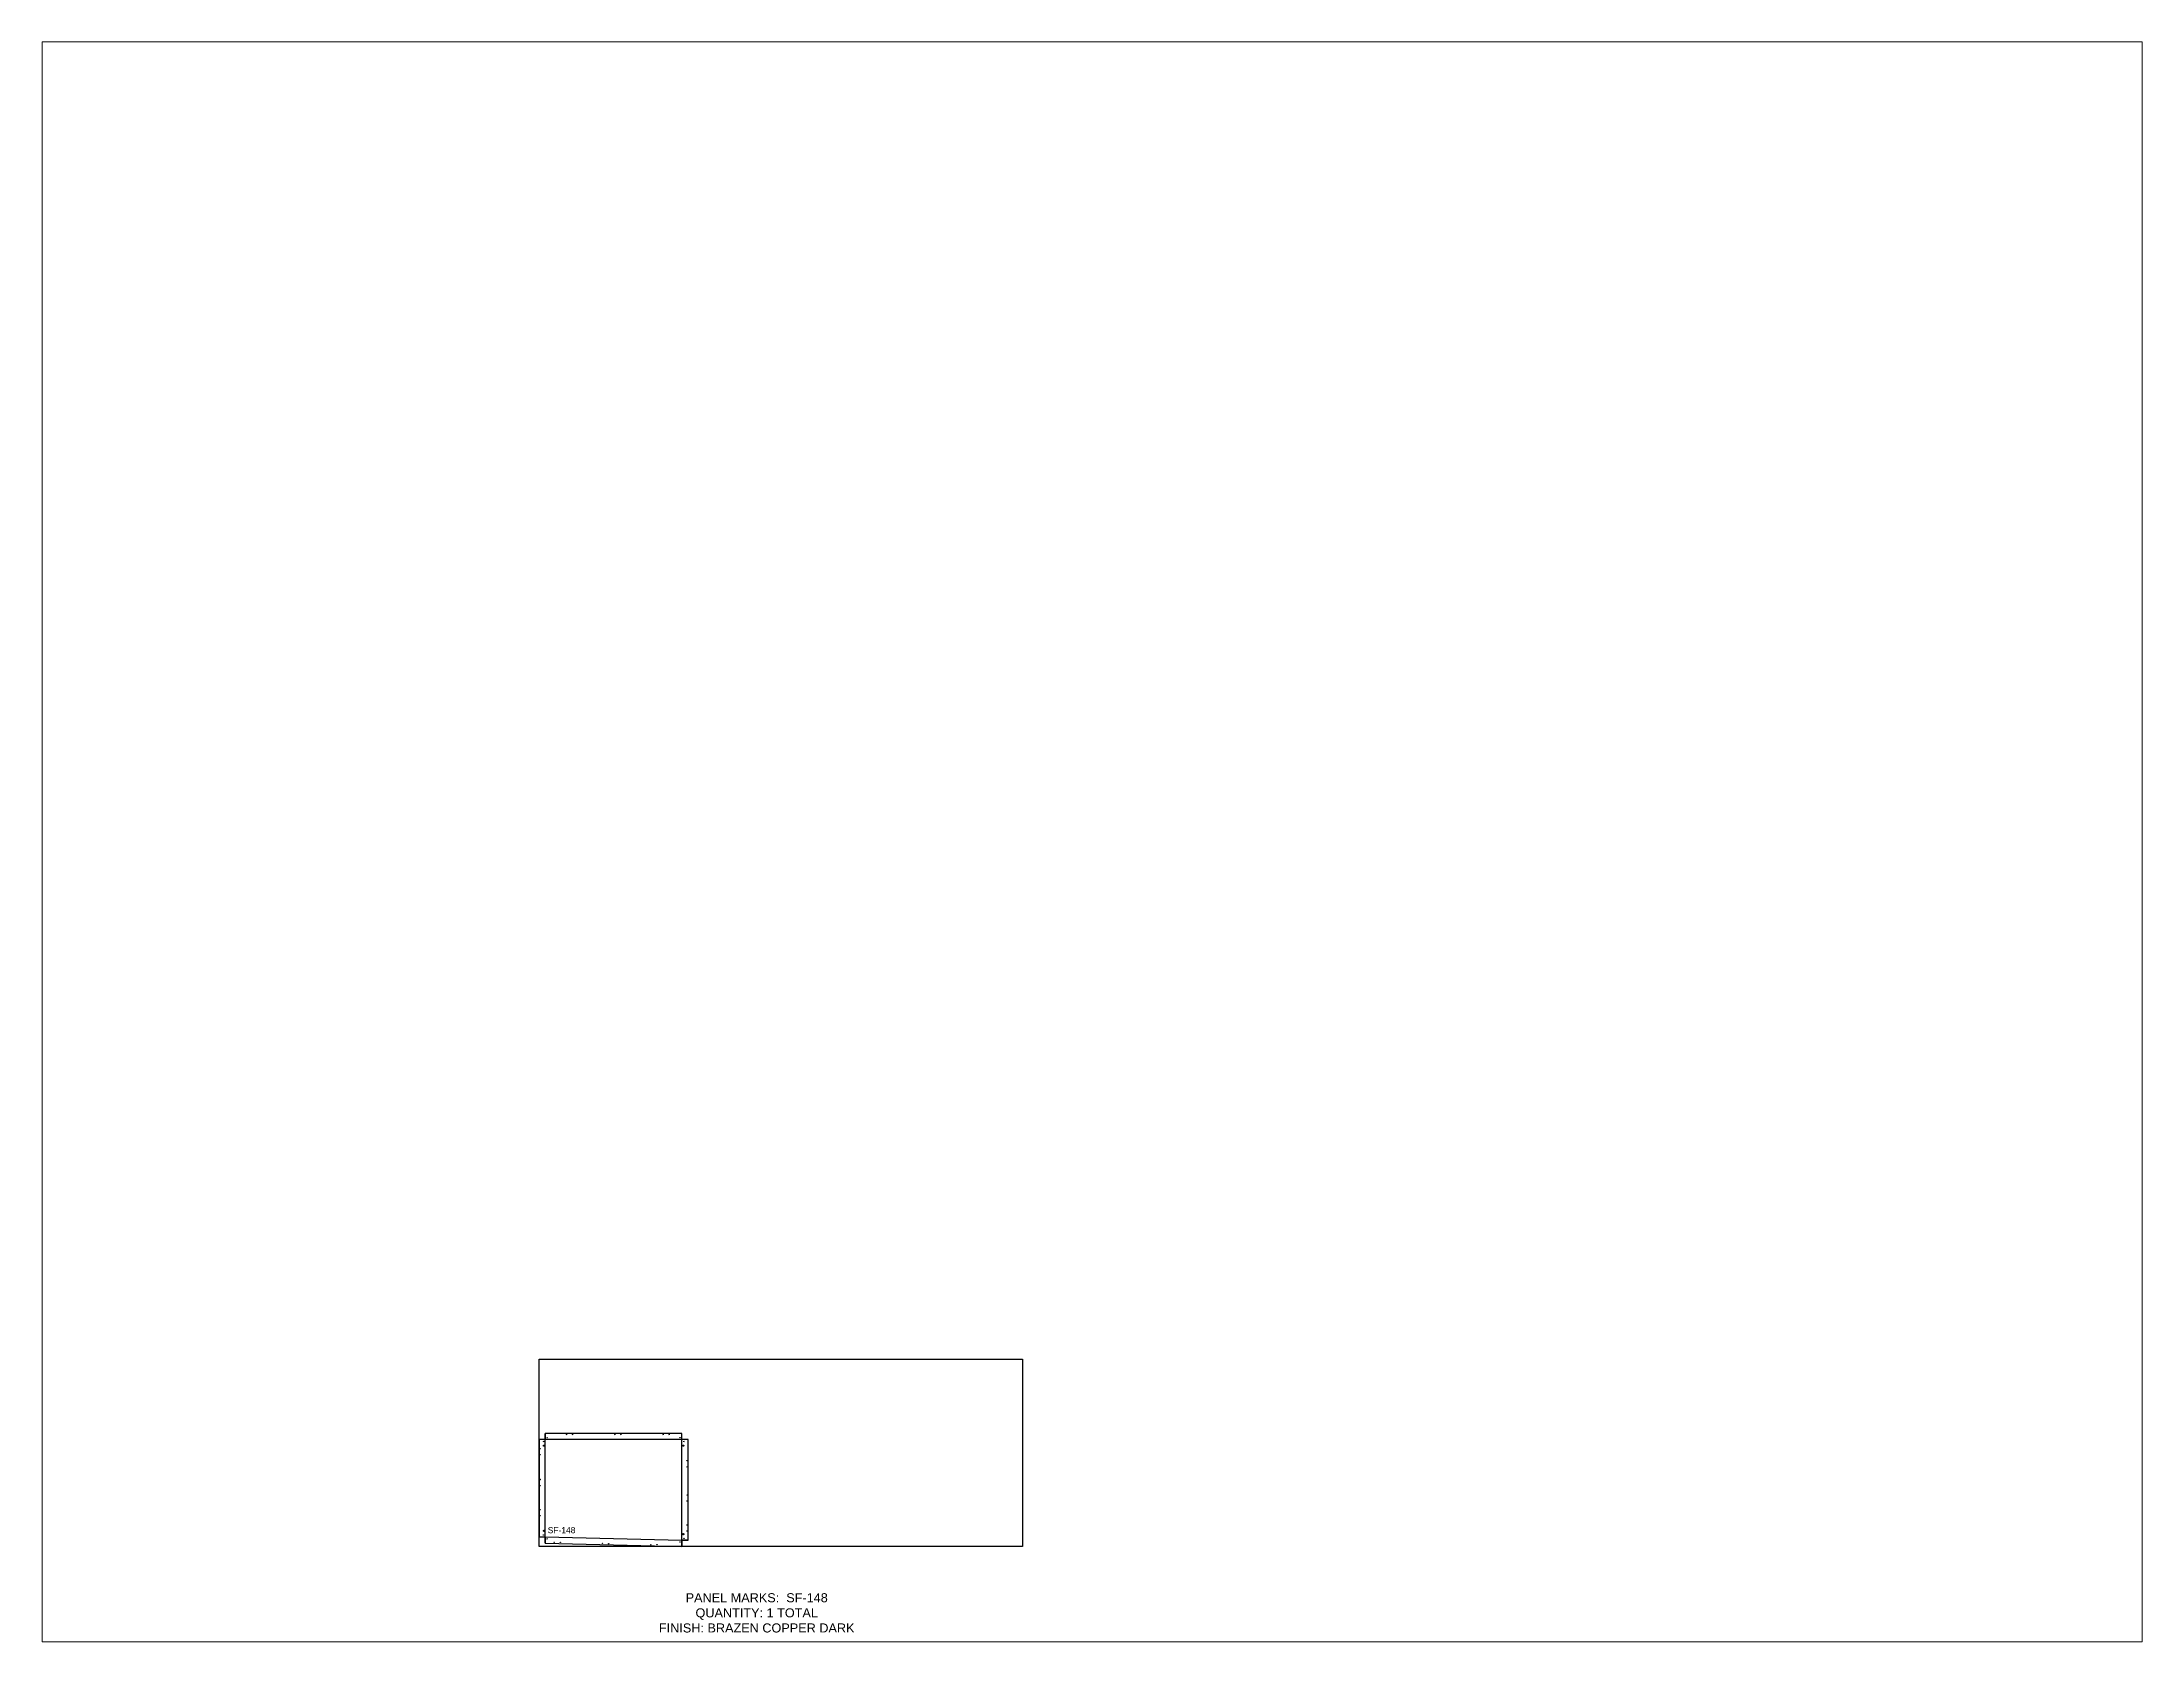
# Paper-space layout 'Layout1' of a CAD drawing. Header units: inches. Extents: x 1.05 to 9.45, y 0.8 to 7.2.
# The model-space entities are those that its viewports show. They can reach past a viewport. Long polylines and large blocks are cut down to what shows.
import ezdxf

# ---------------------------------------------------------------- set-up
doc = ezdxf.new("R2010")
doc.units = ezdxf.units.IN
doc.header["$MEASUREMENT"] = 0
doc.linetypes.add('HIDDEN', pattern=[0.375, 0.25, -0.125])
doc.linetypes.add('PHANTOM', pattern=[2.5, 1.25, -0.25, 0.25, -0.25, 0.25, -0.25])
for name, color, linetype in [('CUT', 7, 'Continuous'), ('DIMS', 1, 'Continuous'), ('HOLES', 6, 'Continuous'), ('ROUT', 1, 'HIDDEN'), ('SHEET', 5, 'PHANTOM'), ('TEXT', 2, 'PHANTOM'), ('V135', 4, 'HIDDEN'), ('WEEPS', 3, 'HIDDEN')]:
    doc.layers.add(name, color=color, linetype=linetype)
doc.styles.get("Standard").update_dxf_attribs({"font": 'arial.ttf'})

msp = doc.modelspace()

# ---------------------------------------------------------------- linework, layer by layer
at = {"layer": 'CUT', "ltscale": 0.25}
msp.add_lwpolyline([(49.38, 2.06), (49.38, 35.34), (47.31, 35.34), (47.31, 37.4), (2.06, 37.4), (2.06, 35.34), (0, 35.34), (0, 3.14), (2.06, 3.14), (2.01, 1.07), (47.26, 0), (47.31, 2.06)], close=True, dxfattribs=at)
at = {"layer": 'HOLES', "ltscale": 0.25}
for centre in [(1.44, 34.72), (2.69, 35.97), (9.06, 37.03), (11.06, 37.03), (25.06, 37.03), (27.06, 37.03), (41.06, 37.03), (43.06, 37.03), (46.69, 35.97), (47.94, 34.72), (0.38, 32.34), (0.38, 30.34), (49, 28.34), (0.38, 22.14), (49, 26.34), (0.38, 20.14), (49, 17.06), (49, 15.06), (0.38, 12.14), (0.38, 10.14), (49, 7.07), (1.44, 3.76), (2.67, 2.5), (5.02, 1.38), (7.02, 1.33), (21.02, 1), (23.02, 0.95), (37.01, 0.62), (39.01, 0.57), (46.67, 1.45), (47.94, 2.69), (49, 5.07)]:
    msp.add_circle(centre, 0.0625, dxfattribs=at)
at = {"layer": 'ROUT', "ltscale": 0.25}
msp.add_line((49.38, 35.34), (0, 35.34), dxfattribs=at)
for points in [[(0, 3.14), (2.06, 3.14), (47.31, 2.06), (47.31, 37.4)], [(2.01, 1.07), (2.06, 3.14), (2.06, 37.4)]]:
    msp.add_lwpolyline(points, dxfattribs=at)
at = {"layer": 'SHEET'}
msp.add_lwpolyline([(0, 62), (160, 62), (160, 0), (0, 0)], close=True, dxfattribs=at)
at = {"layer": 'V135', "ltscale": 0.25}
msp.add_lwpolyline([(49.38, 2.06), (47.31, 2.06), (47.26, 0)], dxfattribs=at)
at = {"layer": 'WEEPS', "ltscale": 0.25}
for centre in [(1.66, 33.34), (47.72, 33.34), (1.66, 5.14), (47.72, 4.06)]:
    msp.add_circle(centre, 0.188, dxfattribs=at)

# ---------------------------------------------------------------- texts
at = {"layer": 'DIMS', "ltscale": 0.25, "insert": (7.46, 6.37), "char_height": 2, "attachment_point": 2}
msp.add_mtext_dynamic_manual_height_columns('SF-148', width=3.0859, gutter_width=10, heights=[2.07], dxfattribs=at)
at = {"layer": 'TEXT', "insert": (72.05, -22.01), "char_height": 3, "attachment_point": 5}
msp.add_mtext_dynamic_manual_height_columns('\\pxt44;PANEL MARKS:  SF-148\\P\\ptz;QUANTITY: 1 TOTAL\\PFINISH: BRAZEN COPPER DARK', width=199.7409, gutter_width=1, heights=[0], dxfattribs=at)

psp = doc.layouts.get("Layout1")

# ---------------------------------------------------------------- viewports
at = {"layer": 'CUT'}
psp.add_viewport(center=(5.25, 4), size=(8.4, 6.4), view_center_point=(183.0157, 233.1318), view_height=529.538938, dxfattribs=at)

doc.saveas('drawing.dxf')
